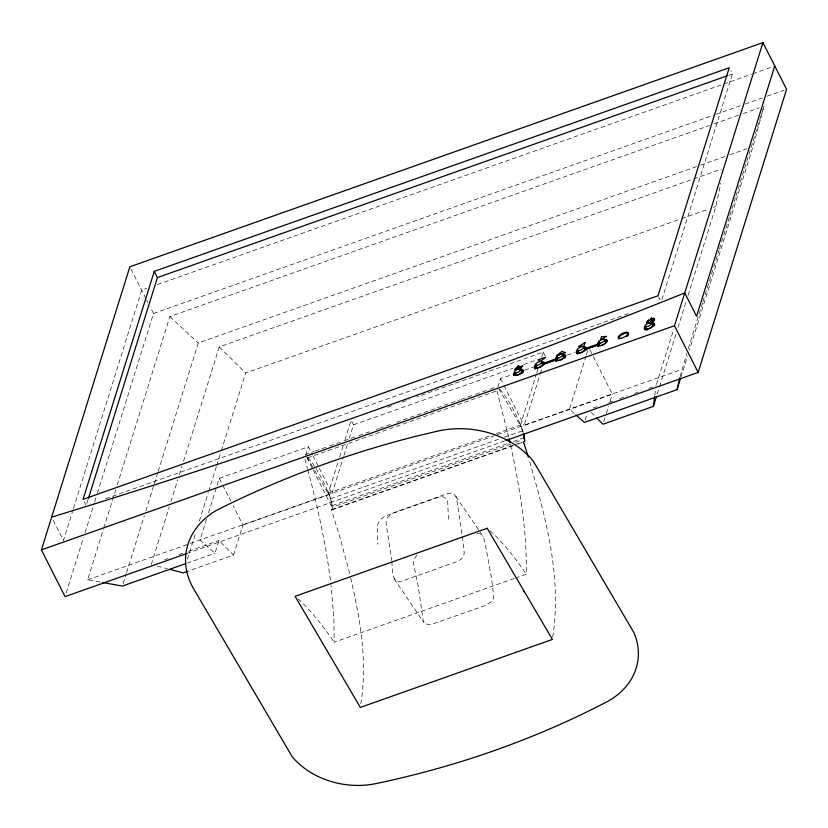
<?xml version="1.0" encoding="UTF-8"?>
<svg xmlns="http://www.w3.org/2000/svg" width="828" height="828" viewBox="0 0 828 828"><rect width="100%" height="100%" fill="white"/><g stroke="black" fill="none" stroke-linecap="round" stroke-linejoin="round"><path stroke-width="0.62" stroke-dasharray="4.14 3.1" d="M514.126 578.513L334.191 642.228L333.881 617.781L331.096 585.696M515.347 578.079L526.287 574.208C527.084 530.282 519.632 486.688 510.296 443.911M360.78 703.79C367.932 661.054 359.869 617.667 350.265 575.998M552.721 636.98C562.212 577.002 545.497 516.807 529.082 459.561M654.803 395.453L655.59 389.377M688.068 295.337L715.816 206.503L720.857 183.019M680.119 376.543L686.795 353.401M73.102 509.655L63.477 540.477L52.764 519.353M73.495 508.423L141.681 290.152L146.546 288.434M88.12 499.429L86.195 505.597L84.083 501.447M66.219 592.92L83.525 537.527M85.067 532.611L94.299 503.072M94.682 501.84L96.99 494.451M97.373 493.219L153.511 313.512L150.137 306.836M100.033 582.032L87.633 579.786L103.386 529.351M103.769 528.119L115.682 489.99M117.224 485.073L169.864 316.565L709.244 125.566M123.134 583.595L126.218 573.732M126.601 572.49L144.331 515.74M145.873 510.804L153.967 484.897M154.35 483.666L157.817 472.56M158.21 471.329L198.296 343.009L699.339 165.59M151.296 564.479L169.347 506.705M170.878 501.789L177.792 479.671M179.334 474.754L182.015 466.154M183.557 461.237L219.265 346.922L692.332 179.407M187.428 559.304L195.905 532.156M199.372 521.05L208.242 492.681M208.625 491.439L216.336 466.764M216.719 465.533L220.962 451.964M221.345 450.722L245.637 372.993L680.492 219.006M206.545 519.021L199.993 540.001L214.98 553.27L218.954 540.518L233.558 555.039L189.188 570.751M208.47 512.853L219.265 478.305L308.409 446.737L312.446 454.686M233.558 555.039L242.935 525.014L233.123 505.649M305.729 455.317L308.409 446.737M510.793 444.036L332.08 507.316A16.384 5.103 70.5 0 0 328.374 493.064L338.134 461.817M339.666 456.911L343.496 444.657M345.028 439.751L351.155 420.148L353.525 424.816L349.312 438.302M242.935 525.014L332.08 493.447L343.568 456.683M343.951 455.452L347.781 443.197M497.825 387.297L500.505 378.717L512.584 374.432M523.017 432.454A16.384 5.103 70.5 0 0 520.46 425.043L536.358 374.184M536.741 372.962L537.889 369.288M541.719 357.023L543.251 352.128L416.805 396.902M593.324 356.599L612.378 394.2L524.176 425.426L539.866 375.177M540.249 373.956L541.781 369.05M586.007 356.123L569.426 409.177L575.046 414.155M586.39 354.881L588.325 348.712M585.137 420.127L587.311 413.172M603.747 421.825L605.992 414.611M606.365 413.41L608.621 406.206M610.122 401.404L612.378 394.2M661.924 299.539L732.387 73.992L730.803 70.877M656.459 384.513L673.733 329.202M657.225 394.045L659.15 387.877M659.543 386.645L676.114 333.591M678.039 327.412L686.526 300.274M688.337 348.474L702.548 302.965M702.941 301.734L719.077 250.077M719.46 248.845L729.447 216.864M729.841 215.632L735.595 197.188M735.988 195.957L764.037 106.16L752.973 146.597L689.382 350.172M680.895 377.309L687.447 356.34M416.96 554.988L414.01 559.531L413.503 563.257L418.285 586.804L423.149 620.596L424.774 623.453L428.635 624.602L432.382 624.136L485.839 605.268L491.656 601.501L493.322 599.027L493.767 596.636L491.501 578.016L485.425 544.803L483.676 537.527L479.619 531.317M349.716 573.628L339.604 536.12L331.345 509.706L332.525 509.448A4.875 1.521 70.5 0 0 332.701 508.226L330.651 498.715A16.674 5.196 70.5 0 0 329.42 495.465L328.374 493.064A61.707 19.21 70.5 0 0 316.11 468.689M728.733 75.286L732.387 73.992M157.506 284.553L722.42 84.518M723.631 84.083L751.638 74.168M752.849 73.733L773.549 66.406M153.511 313.512L714.771 114.771M715.982 114.336L743.989 104.421M745.21 103.986L762.246 97.952M767.121 96.234L784.168 90.2M714.119 123.838L738.472 115.216M743.337 113.498L759.162 107.888M700.56 165.155L724.935 156.523M729.81 154.795L746.877 148.761M693.553 178.983L721.602 169.047M681.713 218.582L708.509 209.091M713.384 207.362L715.816 206.503M105.684 498.694L629.477 313.222M387.628 407.231L392.493 405.513M402.211 402.066L409.508 399.479M353.525 424.816L512.791 368.419M523.731 364.548L537.103 359.807M524.673 370.157L533.129 367.166M566.952 355.181L574.208 352.614M305.397 454.541L313.905 451.519M315.126 451.094L328.499 446.354M329.72 445.93L343.092 441.189M344.303 440.755L357.675 436.025M358.897 435.59L371.047 431.284M375.912 429.566L378.344 428.707M379.566 428.273L391.716 423.967M396.581 422.249L459.799 399.862M461.02 399.427L474.392 394.697M475.614 394.263L488.986 389.533M490.197 389.098L495.061 387.38M495.734 391.271L304.849 458.867L307.447 468.513M328.374 493.064L490.072 435.807M496.148 433.655L520.46 425.043L521.516 427.445A16.674 5.196 70.5 0 1 522.737 430.695L523.42 432.868M87.633 579.786L189.115 543.851M190.326 543.416L496.272 435.083M497.493 434.648L681.806 369.391M330.651 498.715L499.636 438.881M504.5 437.153L522.737 430.695M164.586 559.769L168.219 558.486M179.086 554.636L182.709 553.352M188.753 551.22L218.954 540.518M593.231 407.987L598.064 406.279M608.942 402.429L612.565 401.145M619.82 398.579L627.065 396.012M634.32 393.435L641.565 390.868M648.821 388.301L656.076 385.734M186.817 553.508L504.573 440.982M332.297 505.618L508.578 443.197M513.443 441.469L524.383 437.598M515.658 442.307L521.744 440.154M331.345 509.706L513.712 445.133M514.923 444.698L522.22 442.121M332.173 509.831L513.319 445.681M518.183 443.953L521.826 442.669M186.952 563.195L214.98 553.27M476.752 533.18L480.074 533.863L483.221 536.596M157.434 566.093L167.246 568.681M490.166 530.841C504.159 543.53 515.627 558.693 526.287 574.208M298.07 598.861C312.063 611.55 323.531 626.713 334.191 642.228M169.864 316.565L198.296 343.009M219.265 346.922L245.637 372.993M591.14 412.427L595.694 416.96M391.913 561.622C392.462 570.119 391.24 585.82 404.147 580.366L457.387 561.467L461.144 559.128L463.359 556.509L464.218 553.249L463.328 543.944L456.59 498.415C455.814 493.726 449.966 492.484 446.126 494.109L394.687 512.325C389.905 514.012 385.434 518.701 386.179 524.072L391.758 560.411M455.886 496.479L478.905 530.262M394.097 578.824L423.646 622.201M498.787 388.725L521.516 427.445M307.033 457.315L314.071 469.31M314.712 470.397L329.42 495.465M658.519 296.807L660.102 299.922M589.857 349.758L592.745 355.46M543.251 352.128L545.145 355.864M500.505 378.717L503.383 384.399M503.962 385.527L524.176 425.426M313.015 455.824L318.77 467.189M319.349 468.327L332.08 493.447M306.877 457.573L312.601 468.876M313.181 470.014L332.08 507.316M130.969 269.017L146.183 299.053M146.753 300.16L147.881 302.386M219.265 478.305L222.152 483.997M222.732 485.136L230.815 501.085M496.945 390.847L508.858 437.743M307.778 469.724C317.838 507.44 326.253 545.693 330.952 584.485M448.403 519.249L447.72 502.058A10.598 7.462 -38.4 0 0 446.261 498.508L442.763 496.759A9.843 6.924 -38.4 0 0 438.188 497.297L386.748 515.502A11.002 7.742 -38.4 0 0 381.791 518.483L378.313 523.048A11.82 8.311 -38.4 0 0 377.268 526.774L377.878 544.224M307.633 457.284A61.707 19.21 70.5 0 1 315.458 467.665M499.729 389.264A61.707 19.21 70.5 0 1 520.46 425.043"/><path stroke-width="1.24" d="M557.275 357.085A5.62 2.049 -26.9 0 0 555.609 358.7L555.816 359.838L544.731 363.761L544.358 362.685A5.62 2.049 -26.9 0 0 541.357 362.126M536.285 364.517A5.62 2.049 -26.9 0 0 536.068 368.191A5.62 2.049 -26.9 0 0 543.934 364.02L555.195 360.025A5.62 2.049 -26.9 0 0 563.268 358.203A5.62 2.049 -26.9 0 0 562.347 354.694M599.255 342.212A5.62 2.049 -26.9 0 0 597.599 343.827L597.795 344.976L586.71 348.899L586.338 347.822A5.62 2.049 -26.9 0 0 583.347 347.263M586.71 348.899L586.731 348.598A5.62 2.049 -26.9 0 0 583.74 348.039M577.302 350.461A5.62 2.049 -26.9 0 0 578.586 353.266A5.62 2.049 -26.9 0 0 585.924 349.147L597.174 345.162A5.62 2.049 -26.9 0 0 605.247 343.33A5.62 2.049 -26.9 0 0 604.336 339.832M596.605 417.871L602.991 424.226L653.375 406.382L654.637 396.664M518.276 367.301L518.649 365.583L514.457 369.733L517.821 368.543M575.988 414.983L584.413 422.446L677.045 389.646L679.84 377.734M186.817 553.508L65.07 596.615L41.4 549.906L129.851 266.792L762.93 42.621L786.6 89.331L698.149 372.434L505.794 440.558M154.267 271.356L83.038 499.367L657.991 295.772L729.23 67.761L154.267 271.356L157.423 277.577L88.503 498.197M651.108 318.211L650.301 320.778L651.15 320.488L651.946 317.911L651.108 318.211L650.963 320.705M651.543 321.264L652.071 319.546M698.149 372.434L674.489 325.725L762.93 42.621M653.375 406.382L656.459 396.508M774.77 65.981L696.555 316.306L684.725 292.946A3339.852 1217.688 -26.9 0 1 51.636 517.127M677.045 389.646L680.512 378.541M586.317 349.933L586.69 349.199M518.483 369.609L522.841 365.893L520.833 366.597A1.873 0.683 -26.9 0 0 518.162 367.394A1.873 0.683 -26.9 0 0 518.618 368.491A1.873 0.683 -26.9 0 0 520.905 366.7L521.63 368.16M157.423 277.577L727.512 75.71M651.501 318.987L652.34 318.687M544.338 362.985L555.422 359.062M586.317 348.122L597.402 344.2M41.4 549.906L674.489 325.725M185.731 563.63L122.358 586.069L102.517 582.477M187.987 571.175L183.185 572.872L169.699 569.322M523.451 590.716L524.062 591.772M597.195 344.862L597.588 345.638M586.11 348.785L586.503 349.561M555.215 359.725L555.609 360.501M544.131 363.658L544.524 364.434M518.897 368.408L519.694 369.961M528.326 457.118L523.431 441.686L524.61 441.427A4.875 1.521 70.5 0 0 524.797 440.206L523.7 433.913M509.148 438.975L510.017 442.68M651.357 323.179A5.62 2.049 -26.9 0 1 653.727 325.332A5.62 2.049 -26.9 0 1 646.409 329.213A5.62 2.049 -26.9 0 1 645.312 326.387M520.253 369.723A5.299 1.935 -26.9 0 1 522.489 371.751A5.299 1.935 -26.9 0 1 515.596 375.415A5.299 1.935 -26.9 0 1 514.55 372.745M654.7 325.125A5.62 2.049 -26.9 0 1 654.327 325.849M647.589 329.854A5.62 2.049 -26.9 0 1 646.451 330.02M645.54 329.989A5.62 2.049 -26.9 0 1 646.668 326.346M651.75 323.955A5.62 2.049 -26.9 0 1 654.43 324.069M652.164 324.814A3.747 1.366 -26.9 0 1 650.891 327.795A3.747 1.366 -26.9 0 1 646.285 328.292M618.868 338.952A5.62 2.049 -26.9 0 1 623.111 334.098A5.62 2.049 -26.9 0 1 628.68 334.336M628.297 335.061A5.62 2.049 -26.9 0 1 626.63 336.675M598.52 346.632A5.62 2.049 -26.9 0 1 597.568 345.938L597.992 344.614A5.62 2.049 -26.9 0 1 598.685 343.806M604.73 340.608A5.62 2.049 -26.9 0 1 607.41 340.722M605.827 341.664A3.747 1.366 -26.9 0 1 602.556 345.1A3.747 1.366 -26.9 0 1 599.544 344.262M604.792 341.478A3.747 1.366 -26.9 0 1 605.403 341.498M577.52 354.063A5.62 2.049 -26.9 0 1 578.658 350.43M584.413 348.93A3.747 1.366 -26.9 0 1 582.446 352.117A3.747 1.366 -26.9 0 1 578.296 352.179M562.75 355.471A5.62 2.049 -26.9 0 1 565.7 356.63M565.327 357.365A5.62 2.049 -26.9 0 1 564.624 358.162M556.53 361.505A5.62 2.049 -26.9 0 1 555.588 360.811L556.002 359.476A5.62 2.049 -26.9 0 1 556.706 358.679M562.812 356.34A3.747 1.366 -26.9 0 1 563.485 358.069A3.747 1.366 -26.9 0 1 559.014 360.439A3.747 1.366 -26.9 0 1 557.554 359.124M535.54 368.936A5.62 2.049 -26.9 0 1 535.716 366.111M541.75 362.902A5.62 2.049 -26.9 0 1 544.441 363.016M541.812 363.771A3.747 1.366 -26.9 0 1 542.495 365.5A3.747 1.366 -26.9 0 1 538.024 367.87A3.747 1.366 -26.9 0 1 536.565 366.556M520.646 370.509A5.299 1.935 -26.9 0 1 523.431 371.606M523.079 372.289A5.299 1.935 -26.9 0 1 522.416 373.045M513.898 375.539A5.299 1.935 -26.9 0 1 515.865 372.755M521.433 371.234A3.747 1.366 -26.9 0 1 519.477 374.411A3.747 1.366 -26.9 0 1 515.326 374.473M523.317 433.675A16.384 5.103 70.5 0 1 524.176 439.295M654.296 320.022A3.602 1.314 -26.9 0 1 654.027 320.871M652.961 321.906A3.602 1.314 -26.9 0 1 652.216 322.402M651.377 322.848A3.602 1.314 -26.9 0 1 649.711 323.438M647.993 323.365A3.602 1.314 -26.9 0 1 647.817 322.692M651.45 323.106A4.316 1.573 -26.9 0 1 650.425 323.52M647.154 323.386A4.316 1.573 -26.9 0 1 648.748 321.119M518.245 367.86L520.232 367.073L518.245 367.86M585.034 342.647L583.957 346.073L578.606 346.487L585.034 342.647M601.459 336.82L600.393 340.256L606.593 336.375L601.459 336.82M653.116 318.376L652.712 318.77A3.602 1.314 -26.9 0 1 652.785 320.954A3.602 1.314 -26.9 0 1 647.848 322.703A3.602 1.314 -26.9 0 1 649.483 319.918L649.255 319.743A4.316 1.573 -26.9 0 0 647.299 323.086A4.316 1.573 -26.9 0 0 653.209 320.995A4.316 1.573 -26.9 0 0 653.116 318.376M545.259 357.313L540.508 361.463L537.983 359.89L545.259 357.313M561.922 351.414L556.406 355.833L565.534 352.604L561.922 351.414M487.185 528.285L295.099 596.305L360.325 707.433L552.411 639.413L487.185 528.285M436.604 431.357L415.646 436.346A925.58 747.86 7.2 0 0 216.212 510.483A79.54 64.273 7.2 0 0 193.597 588.739L292.232 756.792A75.71 61.168 7.2 0 0 376.347 783.526A845.937 683.514 7.2 0 0 606.272 702.113A74.986 60.589 7.2 0 0 633.72 632.292L533.035 460.73A84.518 68.289 7.2 0 0 436.604 431.357M621.166 338.29A5.62 2.049 -26.9 0 0 628.317 332.949A5.62 2.049 -26.9 0 0 620.244 334.781A5.62 2.049 -26.9 0 0 621.166 338.29M516.113 372.91A3.747 1.366 -26.9 0 0 520.884 369.36A3.747 1.366 -26.9 0 0 515.502 370.582A3.747 1.366 -26.9 0 0 516.113 372.91M537.103 365.479A3.747 1.366 -26.9 0 0 541.874 361.919A3.747 1.366 -26.9 0 0 536.492 363.14A3.747 1.366 -26.9 0 0 537.103 365.479M558.093 358.048A3.747 1.366 -26.9 0 0 562.864 354.487A3.747 1.366 -26.9 0 0 557.482 355.709A3.747 1.366 -26.9 0 0 558.093 358.048M579.082 350.617A3.747 1.366 -26.9 0 0 583.854 347.056A3.747 1.366 -26.9 0 0 578.472 348.277A3.747 1.366 -26.9 0 0 579.082 350.617M600.072 343.185A3.747 1.366 -26.9 0 0 604.844 339.625A3.747 1.366 -26.9 0 0 599.472 340.846A3.747 1.366 -26.9 0 0 600.072 343.185M646.72 326.605A3.747 1.366 -26.9 0 0 651.905 323.158A3.747 1.366 -26.9 0 0 646.896 323.914A3.747 1.366 -26.9 0 0 646.72 326.605"/></g></svg>
